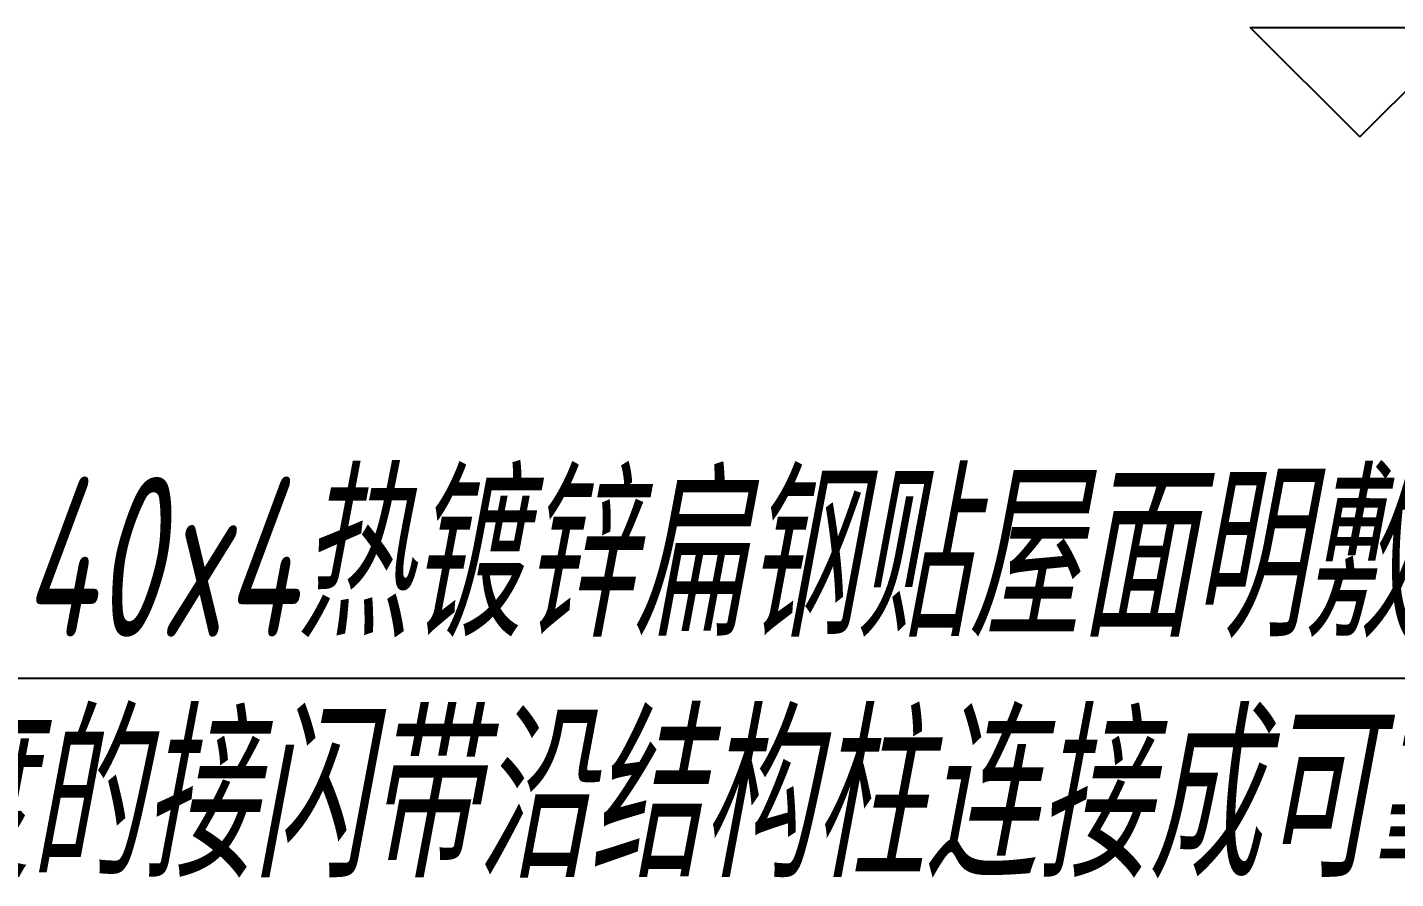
# Model space of a CAD drawing. Extents: x 3753737 to 4713801, y -857380 to 24339.
# Drawn here: x 4137381 to 4140378, y -715904 to -714039 of the extents above; entities that cross this region are included whole.
import ezdxf

# ---------------------------------------------------------------- set-up
doc = ezdxf.new("R2010")
doc.units = 0
doc.header["$LTSCALE"] = 1000
doc.header["$MEASUREMENT"] = 0
for name, color, linetype in [('!!电气', 1, 'CONTINUOUS'), ('DIM-照明', 7, 'CONTINUOUS'), ('DIM_ELEV', 3, 'CONTINUOUS')]:
    doc.layers.add(name, color=color, linetype=linetype)
doc.styles.add('HZTXT', font='gbeitc.shx', dxfattribs={"width": 0.8, "height": 400, "bigfont": 'hztxt.shx'})

# ---------------------------------------------------------------- blocks, each defined once
blk = doc.blocks.new('A$C1F33016B')
at = {"layer": 'DIM_ELEV'}
for p, q in [((15285.9, 4174), (15045.9, 4414)), ((15045.9, 4414), (15938.1, 4414)), ((15285.9, 4174), (15525.9, 4414))]:
    blk.add_line(p, q, dxfattribs=at)

msp = doc.modelspace()

# ---------------------------------------------------------------- block references
at = {"layer": '!!电气'}
msp.add_blockref('A$C1F33016B', (4125013.4, -718453.4), dxfattribs=at)

# ---------------------------------------------------------------- next in the draw order: linework, layer by layer
at = {"layer": 'DIM-照明'}
msp.add_line((4136031.8, -715465.1), (4141766.2, -715465.1), dxfattribs=at)

# ---------------------------------------------------------------- next in the draw order: texts
at = {"layer": 'DIM-照明', "style": 'HZTXT', "width": 0.7}
for s, p in [('40x4热镀锌扁钢贴屋面明敷', (4137369.3, -715374.4)), ('不同高度的接闪带沿结构柱连接成可靠的电气通路', (4136402.5, -715901.4))]:
    msp.add_text(s, height=350, rotation=0.0001, dxfattribs=at).set_placement(p)

doc.saveas('drawing.dxf')
